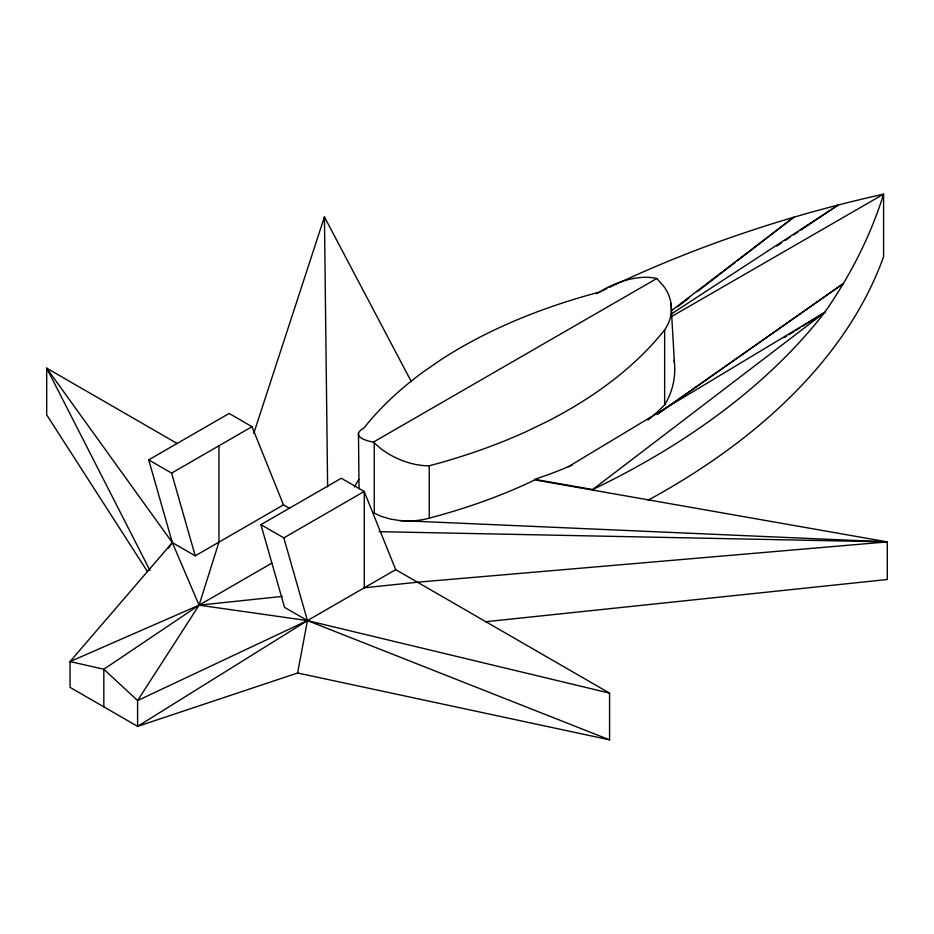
<?xml version="1.0" encoding="UTF-8"?>
<svg xmlns="http://www.w3.org/2000/svg" width="934" height="934" viewBox="0 0 934 934"><rect width="100%" height="100%" fill="white"/><g stroke="black" fill="none" stroke-linecap="round" stroke-linejoin="round"><path stroke-width="1.4" d="M297.607 672.994L307.449 620.596L283.831 537.879L260.925 524.651L341.295 478.255L364.202 491.471L395.689 569.647L609.575 693.133L609.575 739.845L297.607 672.994L137.602 726.372L70.05 687.366L70.05 661.564L172.335 542.596L148.716 459.867L229.157 413.435L252.005 426.698L283.492 504.874L289.692 508.446M253.779 433.318L324.425 216.91L411.415 381.831M354.313 486.929L358.796 479.434M168.143 548.527L172.335 542.596L46.7 368.159L46.7 414.871L147.525 571.701M677.559 306.831L689.07 297.958M697.126 291.747L735.093 262.477M737.405 260.703L793.783 217.237L671.394 310.73M609.47 287.357A883.214 546.11 -6.6 0 1 883.587 194.155A807.198 519.713 -4.6 0 1 824.687 312.423L592.716 489.533L534.715 479.329L547.604 474.916A480.029 233.71 5.3 0 0 572.25 465.039M657.303 414.101L843.309 283.562L657.256 414.311M776.773 246.132L781.595 242.898M785.214 240.482L790.047 237.248M793.666 234.831L798.5 231.609M800.917 229.986L838.323 204.978L671.021 314.198M395.689 569.647L307.449 620.596L137.602 726.372L137.602 700.57L199.07 605.162L218.953 542.129L218.953 445.775M784.046 337.758L786.51 336.228M788.973 334.687L793.9 331.617M796.363 330.087L800.053 327.776M802.516 326.246L824.687 312.423A803.088 480.613 -1 0 1 592.716 489.533L592.716 490.093M568.269 466.755L824.687 312.423M148.716 459.867L171.623 473.094L252.005 426.698M656.754 278.53A51.393 25.65 -24.2 0 0 599.301 292.144A475.826 274.713 0 0 0 440.93 359.73L422.752 372.292A475.826 274.713 0 0 0 363.921 428.052A52.561 12.772 -3.6 0 0 373.367 442.132L656.754 278.53L663.572 286.049A51.347 42.509 4.6 0 1 664.646 329.877L664.646 404.866A480.029 233.71 5.3 0 1 648.009 420.031M609.575 693.133L307.449 620.596L199.07 605.162L172.335 542.596L195.241 555.823L283.492 504.874M283.831 537.879L364.272 491.436L364.272 587.79L417.44 582.209L887.3 541.883L887.3 579.5L485.598 621.74M671.371 316.673L883.587 194.155L883.587 256.675A802.75 463.462 0 0 1 648.103 500.204M271.747 563.202L199.07 605.162L103.826 669.246L70.05 661.564L199.07 605.162L282.395 596.406M609.575 739.845L307.449 620.596L137.602 700.57L103.826 669.246L103.826 706.863M379.099 531.668L887.3 541.883L534.715 479.889L525.842 484.174A475.826 274.713 0 0 1 429.255 518.148A48.918 28.242 0 0 1 399.799 520.565L390.108 519.012L381.177 516.35L373.367 512.696M399.799 520.565L887.3 541.883M177.308 443.568L46.7 368.159L149.919 570.359M307.449 620.596L284.543 607.38L260.925 524.651M373.367 442.132L381.119 448.892A52.502 30.682 26.2 0 0 429.255 465.774A475.826 274.713 0 0 0 525.842 431.8L547.581 421.316A475.826 274.713 0 0 0 664.646 329.877M171.623 473.094L195.241 555.823M671.009 303.433L674.418 362.696M327.624 486.871L324.425 216.91L324.425 219.805M358.481 433.434L359.041 488.716M429.255 465.774L429.255 518.148M374.254 443.008L374.254 513.116M674.103 360.069A68.579 67.738 -13.7 0 1 664.646 404.866M596.452 293.673A883.214 546.11 -6.6 0 1 606.855 288.606"/></g></svg>
